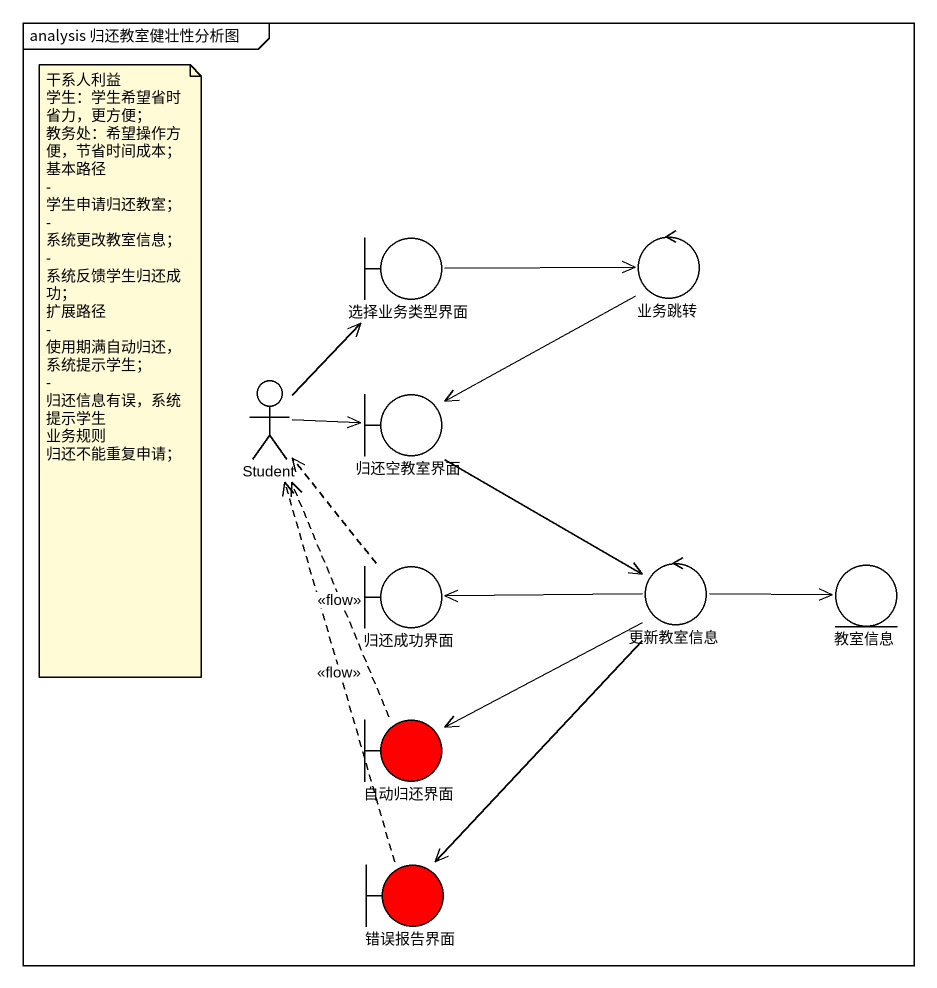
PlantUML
@startuml
mainframe analysis 归还教室健壮性分析图
boundary 选择业务类型界面
control 业务跳转
actor Student
boundary 归还空教室界面
boundary 归还成功界面
control 更新教室信息
entity 教室信息
boundary 自动归还界面 #FF0000
boundary 错误报告界面 #FF0000
选择业务类型界面 -right-> 业务跳转
业务跳转 --> 归还空教室界面
Student -up-> 选择业务类型界面
Student -right-> 归还空教室界面
归还空教室界面 --> 更新教室信息
归还成功界面 .up.> Student
更新教室信息 -left-> 归还成功界面
更新教室信息 -right-> 教室信息
更新教室信息 -left-> 自动归还界面
更新教室信息 --> 错误报告界面
自动归还界面 .up.> Student : <<flow>>
错误报告界面 .up.> Student : <<flow>>
note as N1
  干系人利益
  学生：学生希望省时省力，更方便；
  教务处：希望操作方便，节省时间成本；
  基本路径
  - 学生申请归还教室；
  - 系统更改教室信息；
  - 系统反馈学生归还成功；
  扩展路径
  - 使用期满自动归还，系统提示学生；
  - 归还信息有误，系统提示学生
  业务规则
  归还不能重复申请；
end note
@enduml
